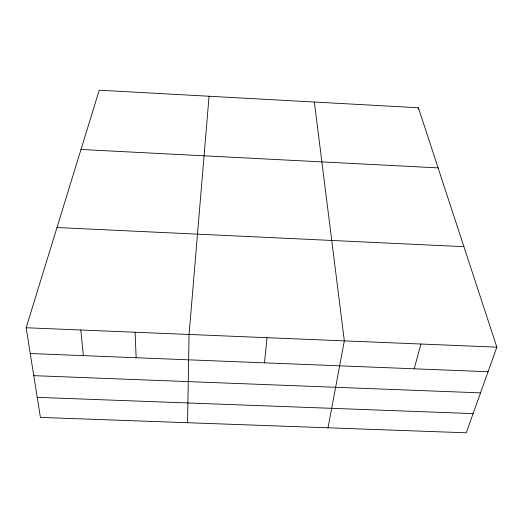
<?xml version="1.0" encoding="UTF-8"?>
<svg xmlns="http://www.w3.org/2000/svg" width="523" height="523" viewBox="0 0 523 523"><rect width="100%" height="100%" fill="white"/><g stroke="black" fill="none" stroke-linecap="round" stroke-linejoin="round"><path stroke-width="0.78" d="M187.554 422.721L189.071 334.472L209.069 96.245M264.475 362.838L267.05 337.688M328.026 427.801L344.337 340.872L314.369 102.037M418.06 109.34L418.4 107.758L99.226 90.204L26.15 327.751L40.415 417.406L466.248 432.796L496.85 347.161L418.4 107.758M414.183 368.793L420.93 344.029M37.225 397.349L473.106 413.601M33.773 375.658L480.519 392.865M30.249 353.522L488.07 371.729M26.15 327.751L496.85 347.161M56.981 227.538L463.921 246.673M80.993 149.473L438.104 167.883M80.797 330.006L83.366 355.633M135.104 332.249L136.163 357.739"/></g></svg>
